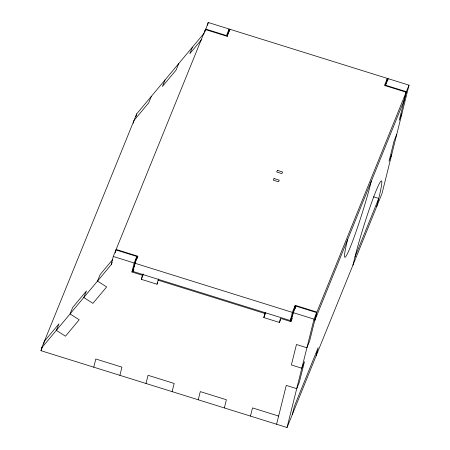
<?xml version="1.0" encoding="UTF-8"?>
<svg xmlns="http://www.w3.org/2000/svg" width="450" height="450" viewBox="0 0 450 450"><rect width="100%" height="100%" fill="white"/><g stroke="black" fill="none" stroke-linecap="round" stroke-linejoin="round"><path stroke-width="0.67" d="M409.016 85.163L406.361 91.71L385.47 85.191L388.125 78.643L409.016 85.163L382.005 193.523L287.032 427.5L40.984 350.702L41.681 347.906L136.648 113.929L204.435 32.799M43.639 344.16L44.336 341.364L59.001 323.809L56.346 330.351L65.464 336.212L79.189 319.787L70.071 313.926L72.726 307.384L86.445 290.959L83.79 297.506L92.908 303.368L106.633 286.942L97.515 281.081L100.17 274.534L112.562 259.701M133.296 123.266L133.993 120.471L148.657 102.915L151.318 96.373M135.951 116.724L136.648 113.929M41.681 347.906L111.234 264.656L113.276 256.477L115.931 249.936L136.822 256.455L134.578 265.449L131.923 271.997L142.369 275.259L142.852 274.067M115.279 252.849L116.128 249.446L205.386 29.537L227.064 36.304L229.922 29.267L387.343 78.401L385.476 85.894M93.774 367.183L95.811 359.004L121.927 367.155L119.891 375.334M131.923 271.997L134.168 263.002L136.822 256.455M293.192 313.521L290.334 320.558L132.913 271.423L134.949 263.244L137.807 256.207L116.128 249.446M137.295 258.255L137.807 256.207M157.748 282.454L157.022 284.237L141.351 279.343L142.369 275.259M204.879 31.579L205.386 29.537M205.076 31.089L208.243 22.5L229.134 29.019L227.216 36.731M207.562 25.228L208.243 22.5M157.022 284.237L158.524 278.955M229.41 31.309L229.922 29.267M146.008 383.484L148.044 375.306L174.161 383.456L172.119 391.635M198.236 399.786L200.278 391.607L226.395 399.757L224.353 407.936M280.654 319.472L279.444 322.447L263.779 317.559L265.281 312.277M250.47 416.087L252.512 407.908L278.623 416.064M279.444 322.447L280.468 318.358L290.914 321.621L292.359 318.049M290.334 320.558L292.371 312.379L295.228 305.342L316.907 312.109L406.164 92.199L384.486 85.438L387.343 78.401M290.914 321.621L293.158 312.626L295.813 306.079L316.704 312.598L309.566 341.224L306.911 347.766L296.466 344.509L291.369 364.95L301.815 368.213L304.47 361.665L299.374 382.112L296.719 388.654L286.273 385.397L276.587 424.238M293.361 312.84L295.228 305.342M295.132 308.807L295.813 306.079M287.032 427.5L314.049 319.146L316.704 312.598M314.865 320.287L316.907 312.109M292.348 414.411L294.384 406.232L318.144 347.692L316.108 355.871M387.484 81.214L388.125 78.643M352.929 265.151L354.966 256.972A49.061 3.414 -72.7 0 1 379.755 182.829L380.852 181.204A49.061 3.414 -72.7 0 1 378.731 198.433L376.689 206.612M404.123 100.378L406.164 92.199M406.361 91.71L399.229 120.33L401.884 113.788M40.984 350.702L42.188 347.726M165.037 79.948L162.382 86.496L176.102 70.071L178.763 63.523M192.482 47.104L189.827 53.646L201.78 39.341M111.234 264.656L112.202 262.277M229.134 29.019L226.479 35.567L205.588 29.047M132.913 271.423L133.875 269.044M141.351 279.343L143.522 273.988M263.779 317.559L265.708 312.795M314.668 320.777L404.325 99.889M396.787 134.229L394.127 140.777L389.031 161.224L391.686 154.676M354.966 256.972L378.731 198.433L373.506 196.802M113.276 256.477L134.168 263.002M134.949 263.244L292.371 312.379M293.158 312.626L314.049 319.146M158.04 280.148L264.797 313.47M371.374 181.063A49.061 3.414 -72.7 0 1 357.986 226.058L355.494 233.274A49.061 3.414 -72.7 0 1 347.614 239.602M274.022 178.526L273.358 180.163L278.584 181.794L279.248 180.157L274.022 178.526M277.341 170.347L276.677 171.984L281.903 173.616L282.566 171.979L277.341 170.347"/></g></svg>
